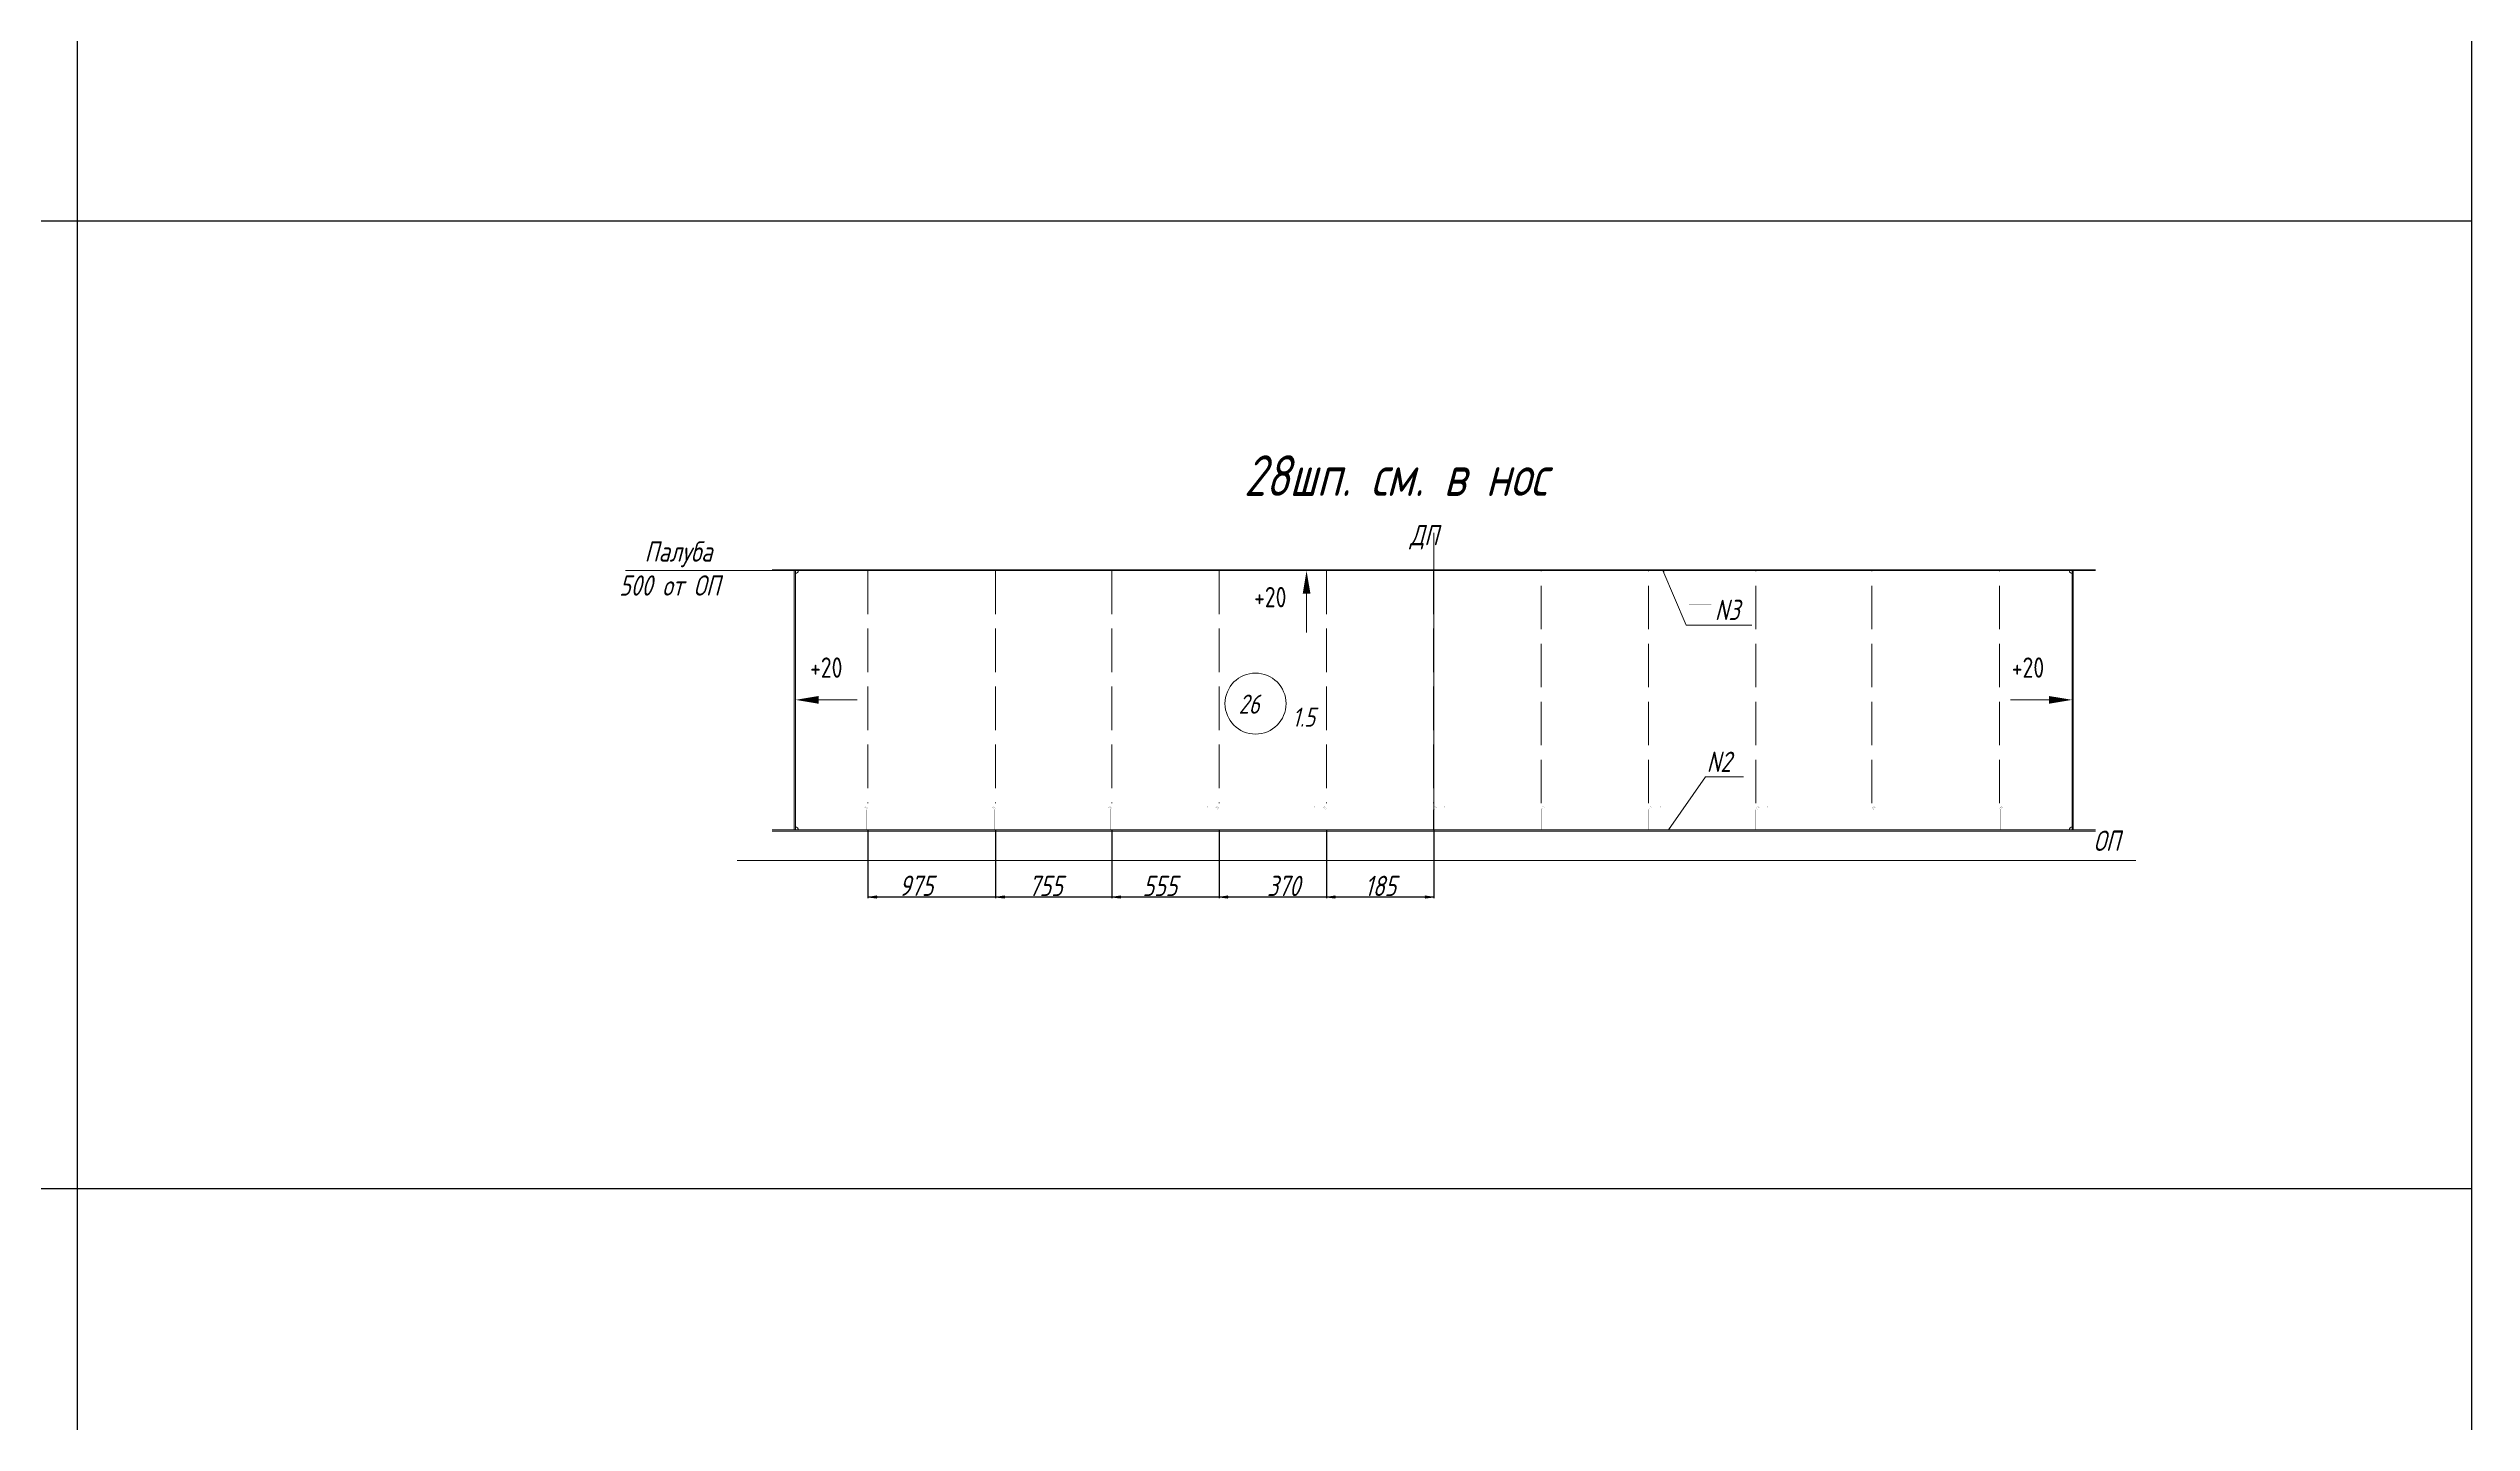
# Model space of a CAD drawing. Header units: millimetres. Extents: x 77380 to 135900, y -26587 to 17301.
# Drawn here: x 98312 to 102488, y -16172 to -13803 of the extents above; entities that cross this region are included whole.
import ezdxf

# ---------------------------------------------------------------- set-up
doc = ezdxf.new("R2010")
doc.units = ezdxf.units.MM
for name, pattern in [('K5LT32768', [0]), ('K5LT32772', [0]), ('K5LT32780', [0]), ('K5LT32786', [100, 75, -25]), ('K5LT32788', [340.2, 240, -50, 0.2, -50]), ('K5LT32789', [340.2, 240, -50, 0.2, -50]), ('K5LT32792', [0]), ('K5LT32831', [0]), ('K5LT32835', [0]), ('K5LT_THIN', [0])]:
    doc.linetypes.add(name, pattern=pattern)
doc.layers.add('4001', color=7, linetype='Continuous')
doc.layers.add('РАЗМЕРЫ', color=3, linetype='Continuous', lineweight=25)
doc.styles.add('KDIMTEXTSTYLE', font='GOST_AU.SHX', dxfattribs={"width": 0.96, "oblique": 15, "height": 5})
doc.styles.add('KTEXTSTYLE', font='GOST_AU.SHX', dxfattribs={"width": 0.96, "height": 5})
doc.dimstyles.new('KDIMSTYLE (1.00)', dxfattribs={"dimtxt": 5, "dimasz": 1, "dimexe": 2, "dimexo": 0, "dimgap": 1, "dimtad": 1, "dimtxsty": 'KDIMTEXTSTYLE', "dimsah": 1, "dimcen": 0, "dimdle": 1, "dimadec": 0, "dimazin": 0, "dimtfac": 0.667, "dimtmove": 0, "dimatfit": 3, "dimfxl": 1, "dimtvp": 1, "dimtolj": 1, "dimtzin": 0, "dimarcsym": 0})

# ---------------------------------------------------------------- blocks, each defined once
blk = doc.blocks.new('KDIMARROW_01')
blk.add_hatch(color=0).paths.add_polyline_path([(0, 0), (-15, 2), (-13.5, 0), (-15, -2)])
at = {"color": 0, "linetype": 'K5LT_THIN', "lineweight": 18}
for p, q in [((-13.5, 0), (-15, 2)), ((-15, 2), (0, 0)), ((0, 0), (-15, -2)), ((-15, -2), (-13.5, 0))]:
    blk.add_line(p, q, dxfattribs=at)
at = {"layer": '4001', "color": 0, "linetype": 'K5LT_THIN', "lineweight": 18}
blk.add_line((0, 0), (-1, 0), dxfattribs=at)
blk = doc.blocks.new('*D618')
at = {"layer": 'Defpoints', "color": 0}
for p in [(100514.4, -15149.7), (100699.4, -15149.7), (100514.4, -15266.2)]:
    blk.add_point(p, dxfattribs=at)
at = {"layer": 'РАЗМЕРЫ', "color": 0, "lineweight": -2}
for p, q in [((100514.4, -15149.7), (100514.4, -15268.2)), ((100699.4, -15149.7), (100699.4, -15268.2)), ((100698.4, -15266.2), (100515.4, -15266.2))]:
    blk.add_line(p, q, dxfattribs=at)
at = {"layer": 'РАЗМЕРЫ', "color": 0, "lineweight": -2, "rotation": 180}
blk.add_blockref('KDIMARROW_01', (100514.4, -15266.2), dxfattribs=at)
at = {"layer": 'РАЗМЕРЫ', "color": 0, "lineweight": -2}
blk.add_blockref('KDIMARROW_01', (100699.4, -15266.2), dxfattribs=at)
at = {"layer": 'РАЗМЕРЫ', "color": 7, "insert": (100607.4, -15247), "char_height": 5, "attachment_point": 5, "style": 'KDIMTEXTSTYLE'}
blk.add_mtext('\\A1;\\H35.0;\\W0.965;\\Q15;\\H35.0;\\W0.965;\\Q15;\\Q15;185', dxfattribs=at)
blk = doc.blocks.new('*D619')
at = {"layer": 'Defpoints', "color": 0}
for p in [(100329.4, -15149.7), (100329.4, -15266.2), (100699.4, -15268.9)]:
    blk.add_point(p, dxfattribs=at)
at = {"layer": 'РАЗМЕРЫ', "color": 0, "lineweight": -2}
for p, q in [((100329.4, -15149.7), (100329.4, -15268.2)), ((100698.4, -15266.2), (100330.4, -15266.2))]:
    blk.add_line(p, q, dxfattribs=at)
at = {"layer": 'РАЗМЕРЫ', "color": 0, "lineweight": -2, "rotation": 180}
blk.add_blockref('KDIMARROW_01', (100329.4, -15266.2), dxfattribs=at)
at = {"layer": 'РАЗМЕРЫ', "color": 0, "lineweight": -2}
blk.add_blockref('KDIMARROW_01', (100699.4, -15266.2), dxfattribs=at)
at = {"layer": 'РАЗМЕРЫ', "color": 7, "insert": (100440.4, -15247), "char_height": 5, "attachment_point": 5, "style": 'KDIMTEXTSTYLE'}
blk.add_mtext('\\A1;\\H35.0;\\W0.965;\\Q15;\\H35.0;\\W0.965;\\Q15;\\Q15;370', dxfattribs=at)
blk = doc.blocks.new('*D620')
at = {"layer": 'Defpoints', "color": 0}
for p in [(100144.4, -15149.7), (100699.4, -15189.3), (100144.4, -15266.2)]:
    blk.add_point(p, dxfattribs=at)
at = {"layer": 'РАЗМЕРЫ', "color": 0, "lineweight": -2}
for p, q in [((100144.4, -15149.7), (100144.4, -15268.2)), ((100698.4, -15266.2), (100145.4, -15266.2))]:
    blk.add_line(p, q, dxfattribs=at)
at = {"layer": 'РАЗМЕРЫ', "color": 0, "lineweight": -2, "rotation": 180}
blk.add_blockref('KDIMARROW_01', (100144.4, -15266.2), dxfattribs=at)
at = {"layer": 'РАЗМЕРЫ', "color": 0, "lineweight": -2}
blk.add_blockref('KDIMARROW_01', (100699.4, -15266.2), dxfattribs=at)
at = {"layer": 'РАЗМЕРЫ', "color": 7, "insert": (100227.4, -15247), "char_height": 5, "attachment_point": 5, "style": 'KDIMTEXTSTYLE'}
blk.add_mtext('\\A1;\\H35.0;\\W0.965;\\Q15;\\H35.0;\\W0.965;\\Q15;\\Q15;555', dxfattribs=at)
blk = doc.blocks.new('*D621')
at = {"layer": 'Defpoints', "color": 0}
for p in [(99944.4, -15149.7), (100699.4, -15189.3), (99944.4, -15266.2)]:
    blk.add_point(p, dxfattribs=at)
at = {"layer": 'РАЗМЕРЫ', "color": 0, "lineweight": -2}
for p, q in [((99944.4, -15149.7), (99944.4, -15268.2)), ((100698.4, -15266.2), (99945.4, -15266.2))]:
    blk.add_line(p, q, dxfattribs=at)
at = {"layer": 'РАЗМЕРЫ', "color": 0, "lineweight": -2, "rotation": 180}
blk.add_blockref('KDIMARROW_01', (99944.4, -15266.2), dxfattribs=at)
at = {"layer": 'РАЗМЕРЫ', "color": 0, "lineweight": -2}
blk.add_blockref('KDIMARROW_01', (100699.4, -15266.2), dxfattribs=at)
at = {"layer": 'РАЗМЕРЫ', "color": 7, "insert": (100030.4, -15247), "char_height": 5, "attachment_point": 5, "style": 'KDIMTEXTSTYLE'}
blk.add_mtext('\\A1;\\H35.0;\\W0.965;\\Q15;\\H35.0;\\W0.965;\\Q15;\\Q15;755', dxfattribs=at)
blk = doc.blocks.new('*D622')
at = {"layer": 'Defpoints', "color": 0}
for p in [(99724.4, -15149.7), (100699.4, -15189.3), (99724.4, -15266.2)]:
    blk.add_point(p, dxfattribs=at)
at = {"layer": 'РАЗМЕРЫ', "color": 0, "lineweight": -2}
for p, q in [((99724.4, -15149.7), (99724.4, -15268.2)), ((100698.4, -15266.2), (99725.4, -15266.2))]:
    blk.add_line(p, q, dxfattribs=at)
at = {"layer": 'РАЗМЕРЫ', "color": 0, "lineweight": -2, "rotation": 180}
blk.add_blockref('KDIMARROW_01', (99724.4, -15266.2), dxfattribs=at)
at = {"layer": 'РАЗМЕРЫ', "color": 0, "lineweight": -2}
blk.add_blockref('KDIMARROW_01', (100699.4, -15266.2), dxfattribs=at)
at = {"layer": 'РАЗМЕРЫ', "color": 7, "insert": (99807.4, -15246.7), "char_height": 5, "attachment_point": 5, "style": 'KDIMTEXTSTYLE'}
blk.add_mtext('\\A1;\\H35.0;\\W0.965;\\Q15;\\H35.0;\\W0.965;\\Q15;\\Q15;975', dxfattribs=at)
blk = doc.blocks.new('U97')
blk.add_hatch(color=7).paths.add_polyline_path([(126624, 15122), (126624, 15135.3), (126664, 15128.7)])
at = {"color": 7, "linetype": 'K5LT32831', "lineweight": 9}
blk.add_line((126624, 15128.7), (126557.5, 15128.7), dxfattribs=at)
blk = doc.blocks.new('U98')
blk.add_hatch(color=7).paths.add_polyline_path([(125351.5, 15311.5), (125338.1, 15311.5), (125344.8, 15351.5)])
at = {"color": 7, "linetype": 'K5LT32831', "lineweight": 9}
blk.add_line((125344.8, 15311.5), (125344.8, 15245), dxfattribs=at)
blk = doc.blocks.new('U99')
blk.add_hatch(color=7).paths.add_polyline_path([(124504, 15122), (124504, 15135.3), (124464, 15128.7)])
at = {"color": 7, "linetype": 'K5LT32831', "lineweight": 9}
blk.add_line((124504, 15128.7), (124570.6, 15128.7), dxfattribs=at)
blk = doc.blocks.new('U110')
at = {"color": 7, "linetype": 'K5LT_THIN', "lineweight": 18}
for p, q in [((125958.8, 15351.5), (125960.4, 15347.8)), ((125999, 15257.6), (125958.8, 15351.5))]:
    blk.add_line(p, q, dxfattribs=at)
at = {"color": 7, "linetype": 'K5LT32835', "lineweight": 18}
for p, q in [((125958.9, 15351.5), (125958.9, 15351.5)), ((125958.9, 15351.5), (125958.9, 15351.4)), ((125958.9, 15351.4), (125958.9, 15351.4)), ((125958.9, 15351.4), (125958.9, 15351.4)), ((125959, 15351.3), (125958.9, 15351.3)), ((125959, 15351.3), (125958.9, 15351.3)), ((125959, 15351.3), (125959, 15351.2)), ((125959.1, 15351.1), (125959, 15351.2)), ((125959.1, 15351.2), (125959, 15351.2)), ((125959.1, 15351.2), (125959, 15351.1)), ((125959.2, 15351), (125959, 15351.1)), ((125959.1, 15351.1), (125959.1, 15350.9)), ((125959.1, 15351.1), (125959.1, 15351)), ((125959.3, 15350.9), (125959.1, 15351)), ((125959.2, 15351), (125959.1, 15350.9)), ((125959.3, 15350.8), (125959.1, 15350.9)), ((125959.4, 15350.7), (125959.1, 15350.8)), ((125959.2, 15351), (125959.2, 15350.8)), ((125959.3, 15350.9), (125959.2, 15350.7)), ((125959.3, 15350.8), (125959.2, 15350.6)), ((125959.5, 15350.5), (125959.2, 15350.7)), ((125959.5, 15350.6), (125959.2, 15350.7)), ((125959.6, 15350.4), (125959.2, 15350.6)), ((125959.4, 15350.8), (125959.3, 15350.5)), ((125959.4, 15350.7), (125959.3, 15350.4)), ((125959.4, 15350.6), (125959.3, 15350.4)), ((125959.6, 15350.3), (125959.3, 15350.5)), ((125959.7, 15350.2), (125959.3, 15350.4)), ((125959.5, 15350.6), (125959.4, 15350.3)), ((125959.5, 15350.5), (125959.4, 15350.2)), ((125959.6, 15350.4), (125959.4, 15350.1)), ((125959.8, 15350.2), (125959.4, 15350.3)), ((125959.9, 15350), (125959.4, 15350.2)), ((125959.8, 15350.1), (125959.4, 15350.2)), ((125959.6, 15350.4), (125959.5, 15350)), ((125959.7, 15350.3), (125959.5, 15349.9)), ((125959.7, 15350.3), (125959.5, 15349.9)), ((125960, 15349.9), (125959.5, 15350.1)), ((125960, 15349.8), (125959.5, 15350)), ((125960.1, 15349.7), (125959.5, 15349.9)), ((125959.7, 15350.2), (125959.6, 15349.8)), ((125959.8, 15350.1), (125959.6, 15349.7)), ((125960.2, 15349.6), (125959.6, 15349.8)), ((125960.3, 15349.4), (125959.6, 15349.7)), ((125960.2, 15349.5), (125959.6, 15349.7)), ((125959.8, 15350.1), (125959.7, 15349.6)), ((125959.9, 15350), (125959.7, 15349.5)), ((125959.9, 15349.9), (125959.7, 15349.5)), ((125960.4, 15349.3), (125959.7, 15349.6)), ((125960.4, 15349.2), (125959.7, 15349.5)), ((125960.5, 15349.1), (125959.7, 15349.4)), ((125960, 15349.9), (125959.8, 15349.4)), ((125960.1, 15349.8), (125959.8, 15349.2)), ((125960, 15349.8), (125959.8, 15349.3)), ((125960.5, 15349), (125959.8, 15349.3)), ((125960.6, 15349), (125959.8, 15349.3)), ((125960.4, 15348.9), (125959.8, 15349.2)), ((125960.1, 15349.7), (125959.9, 15349.1)), ((125960.2, 15349.6), (125959.9, 15349)), ((125960.1, 15349.6), (125959.9, 15349)), ((125960.4, 15348.9), (125959.9, 15349.1)), ((125960.3, 15348.9), (125959.9, 15349)), ((125960.2, 15349.5), (125960, 15348.9)), ((125960.3, 15349.4), (125960, 15348.8)), ((125960.2, 15348.8), (125960, 15348.9)), ((125960, 15348.8), (125960, 15348.8)), ((125960.1, 15348.8), (125960, 15348.8)), ((125960.3, 15349.4), (125960.1, 15348.8)), ((125960.4, 15349.3), (125960.1, 15348.8)), ((125960.4, 15349.3), (125960.2, 15348.8)), ((125960.4, 15349.2), (125960.3, 15348.9)), ((125960.5, 15349.1), (125960.4, 15348.9)), ((125960.5, 15349.1), (125960.5, 15349)), ((125960.6, 15349), (125960.6, 15349))]:
    blk.add_line(p, q, dxfattribs=at)
at = {"color": 7, "linetype": 'K5LT32835', "const_width": 0.18}
blk.add_lwpolyline([(125960, 15348.8), (125958.8, 15351.5), (125960.6, 15349)], close=True, dxfattribs=at)
blk = doc.blocks.new('U133')
at = {"color": 7, "linetype": 'K5LT_THIN', "lineweight": 18}
for p, q in [((126032.2, 14995.8), (125968.7, 14904.5)), ((125968.7, 14904.5), (125971, 14907.7))]:
    blk.add_line(p, q, dxfattribs=at)
at = {"color": 7, "linetype": 'K5LT32835', "lineweight": 18}
for p, q in [((125969.2, 14905.6), (125969.6, 14905.6)), ((125969.3, 14905.9), (125969.8, 14905.9)), ((125969.3, 14905.8), (125969.7, 14905.9)), ((125969.3, 14905.8), (125969.4, 14905.4)), ((125969.3, 14905.7), (125969.7, 14905.8)), ((125969.3, 14905.7), (125969.3, 14905.3)), ((125969.3, 14905.6), (125969.6, 14905.7)), ((125969.4, 14906.1), (125969.5, 14905.6)), ((125969.4, 14906.1), (125969.9, 14906.1)), ((125969.4, 14906), (125969.9, 14906.1)), ((125969.4, 14906), (125969.5, 14905.5)), ((125969.4, 14905.9), (125969.8, 14906)), ((125969.4, 14905.9), (125969.4, 14905.4)), ((125969.5, 14906.3), (125970.1, 14906.4)), ((125969.5, 14906.3), (125969.6, 14905.7)), ((125969.5, 14906.2), (125970, 14906.3)), ((125969.5, 14906.2), (125969.6, 14905.7)), ((125969.5, 14906.1), (125970, 14906.2)), ((125969.6, 14906.5), (125970.2, 14906.6)), ((125969.6, 14906.5), (125969.7, 14905.9)), ((125969.6, 14906.4), (125970.2, 14906.5)), ((125969.6, 14906.4), (125969.7, 14905.8)), ((125969.6, 14906.3), (125970.1, 14906.4)), ((125969.7, 14906.8), (125970.4, 14906.9)), ((125969.7, 14906.7), (125970.4, 14906.8)), ((125969.7, 14906.7), (125969.8, 14906)), ((125969.7, 14906.6), (125970.3, 14906.7)), ((125969.7, 14906.6), (125970.3, 14906.7)), ((125969.7, 14906.6), (125969.8, 14906)), ((125969.8, 14907), (125970.3, 14907)), ((125969.8, 14906.9), (125970.3, 14907)), ((125969.8, 14906.9), (125969.9, 14906.2)), ((125969.8, 14906.8), (125970.4, 14906.9)), ((125969.8, 14906.8), (125969.9, 14906.1)), ((125969.9, 14907.2), (125970.1, 14906.4)), ((125969.9, 14907.2), (125970, 14907.2)), ((125969.9, 14907.1), (125970.1, 14907.2)), ((125969.9, 14907.1), (125970, 14906.3)), ((125969.9, 14907), (125970.2, 14907.1)), ((125969.9, 14907), (125970, 14906.3)), ((125970, 14907.3), (125970, 14907.3)), ((125970, 14907.2), (125970.1, 14906.5)), ((125970.1, 14907.2), (125970.2, 14906.5)), ((125970.2, 14907.1), (125970.3, 14906.7)), ((125970.2, 14907.1), (125970.2, 14906.6)), ((125970.3, 14907), (125970.3, 14906.8)), ((125970.4, 14907), (125970.4, 14906.8)), ((125970.5, 14906.9), (125970.5, 14906.9)), ((125968.8, 14904.7), (125968.9, 14904.7)), ((125968.8, 14904.6), (125968.8, 14904.6)), ((125968.8, 14904.6), (125968.8, 14904.6)), ((125968.8, 14904.5), (125968.8, 14904.5)), ((125968.8, 14904.5), (125968.8, 14904.5)), ((125968.9, 14904.9), (125969, 14904.8)), ((125968.9, 14904.9), (125969, 14904.9)), ((125968.9, 14904.8), (125968.9, 14904.7)), ((125968.9, 14904.8), (125969, 14904.8)), ((125968.9, 14904.7), (125968.9, 14904.6)), ((125968.9, 14904.7), (125968.9, 14904.7)), ((125969, 14905.2), (125969.2, 14905.2)), ((125969, 14905.1), (125969.1, 14904.9)), ((125969, 14905.1), (125969.2, 14905.1)), ((125969, 14905), (125969, 14904.9)), ((125969, 14905), (125969.1, 14905)), ((125969, 14904.9), (125969.1, 14905)), ((125969.1, 14905.4), (125969.4, 14905.4)), ((125969.1, 14905.3), (125969.2, 14905.1)), ((125969.1, 14905.3), (125969.4, 14905.3)), ((125969.1, 14905.2), (125969.3, 14905.3)), ((125969.1, 14905.2), (125969.1, 14905)), ((125969.2, 14905.5), (125969.5, 14905.6)), ((125969.2, 14905.5), (125969.3, 14905.2)), ((125969.2, 14905.4), (125969.5, 14905.5)), ((125969.2, 14905.4), (125969.2, 14905.1))]:
    blk.add_line(p, q, dxfattribs=at)
at = {"color": 7, "linetype": 'K5LT32835', "const_width": 0.18}
blk.add_lwpolyline([(125970.5, 14906.9), (125968.7, 14904.5), (125970, 14907.3)], close=True, dxfattribs=at)

msp = doc.modelspace()

# ---------------------------------------------------------------- linework, layer by layer
at = {"color": 6}
for p, q in [((98362.304, -25985.734), (98362.304, -6183.971)), ((94137.059, -14100.665), (102487.549, -14100.665)), ((94137.059, -15768.832), (102487.549, -15768.832))]:
    msp.add_line(p, q, dxfattribs=at)
at = {"color": 1, "linetype": 'K5LT32772', "lineweight": 18, "true_color": 0xff0000}
for p, q in [((100699.391, -14638.052), (100699.391, -15203.433)), ((99499.053, -15203.433), (101908.917, -15203.433))]:
    msp.add_line(p, q, dxfattribs=at)
at = {"color": 7, "linetype": 'K5LT32780', "lineweight": 18}
for p, q in [((99306.657, -14703.433), (99559.392, -14703.433)), ((101134.337, -14797.301), (101247.343, -14797.301)), ((101167.579, -15059.124), (101233.297, -15059.124))]:
    msp.add_line(p, q, dxfattribs=at)
at = {"color": 3, "linetype": 'K5LT32768', "lineweight": 18, "true_color": 0x00ff00}
for p, q in [((101839.39, -14701.933), (99559.392, -14701.933)), ((101839.39, -14703.433), (99559.392, -14703.433)), ((99559.392, -14703.433), (99703.39, -14703.433)), ((99597.391, -15150.491), (99597.391, -14703.433)), ((99599.391, -14703.433), (101799.391, -14703.433)), ((99599.391, -15150.491), (99599.391, -14703.433)), ((99599.391, -15150.491), (99599.391, -14703.433)), ((101695.392, -14703.433), (101839.39, -14703.433)), ((101799.391, -14703.433), (101799.391, -15150.491)), ((101799.391, -15150.491), (101799.391, -14703.433)), ((101801.391, -15150.491), (101801.391, -14703.433)), ((101839.39, -15150.491), (99559.392, -15150.491)), ((101839.39, -15152.754), (99559.392, -15152.754)), ((101799.391, -15150.491), (99599.391, -15150.491))]:
    msp.add_line(p, q, dxfattribs=at)
at = {"color": 3, "linetype": 'K5LT32789', "lineweight": 18, "true_color": 0x00ff00}
msp.add_line((101839.39, -14703.433), (99559.392, -14703.433), dxfattribs=at)
at = {"color": 1, "linetype": 'K5LT32786', "lineweight": 18, "true_color": 0xff0000}
for p, q in [((99724.391, -14703.433), (99724.391, -15104.437)), ((99944.391, -14703.433), (99944.391, -15104.437)), ((100144.391, -14703.433), (100144.391, -15104.437)), ((100329.391, -14703.433), (100329.391, -15104.437)), ((100514.39, -14703.433), (100514.39, -15104.437)), ((100698.64, -14703.433), (100698.64, -15104.437)), ((100884.392, -15104.437), (100884.392, -14703.433)), ((101069.391, -15104.437), (101069.391, -14703.433)), ((101254.391, -15104.437), (101254.391, -14703.433)), ((101454.391, -15104.437), (101454.391, -14703.433)), ((101674.391, -15104.437), (101674.391, -14703.433))]:
    msp.add_line(p, q, dxfattribs=at)
at = {"color": 1, "linetype": 'K5LT32788', "lineweight": 18, "true_color": 0xff0000}
msp.add_line((101908.917, -15203.433), (99499.053, -15203.433), dxfattribs=at)
at = {"color": 6}
msp.add_lwpolyline([(94137.059, -6183.971), (102487.549, -6183.971), (102487.549, -25985.734), (94137.059, -25985.734)], close=True, dxfattribs=at)
at = {"color": 7, "linetype": 'K5LT32780', "const_width": 0.18}
msp.add_lwpolyline([(101140.526, -14781.623), (101177.684, -14781.623), (101177.684, -14761.232), (101139.069, -14761.232)], dxfattribs=at)
at = {"color": 5, "linetype": 'K5LT32792', "true_color": 0x0000ff, "const_width": 0.18}
for points in [[(99704.391, -15111.697), (99718.391, -15111.697, -0.41421356), (99722.391, -15115.697), (99722.391, -15149.697), (99724.391, -15149.697), (99724.391, -15115.697, 0.41421356), (99718.391, -15109.697), (99704.391, -15109.697)], [(99924.391, -15111.697), (99938.391, -15111.697, -0.41421356), (99942.391, -15115.697), (99942.391, -15149.697), (99944.391, -15149.697), (99944.391, -15115.697, 0.41421356), (99938.391, -15109.697), (99924.391, -15109.697)], [(100124.391, -15111.697), (100138.391, -15111.697, -0.41421356), (100142.391, -15115.697), (100142.391, -15149.697), (100144.391, -15149.697), (100144.391, -15115.697, 0.41421356), (100138.391, -15109.697), (100124.391, -15109.697)], [(100309.391, -15111.697), (100323.391, -15111.697, -0.41421356), (100327.391, -15115.697), (100327.391, -15149.697), (100329.391, -15149.697), (100329.391, -15115.697, 0.41421356), (100323.391, -15109.697), (100309.391, -15109.697)], [(100494.39, -15111.697), (100508.39, -15111.697, -0.41421356), (100512.39, -15115.697), (100512.39, -15149.697), (100514.39, -15149.697), (100514.39, -15115.697, 0.41421356), (100508.39, -15109.697), (100494.39, -15109.697)], [(100718.392, -15111.697), (100704.392, -15111.697, 0.41421356), (100700.392, -15115.697), (100700.392, -15149.697), (100698.392, -15149.697), (100698.392, -15115.697, -0.41421356), (100704.392, -15109.697), (100718.392, -15109.697)], [(100904.392, -15111.697), (100890.392, -15111.697, 0.41421356), (100886.392, -15115.697), (100886.392, -15149.697), (100884.392, -15149.697), (100884.392, -15115.697, -0.41421356), (100890.392, -15109.697), (100904.392, -15109.697)], [(101089.391, -15111.697), (101075.391, -15111.697, 0.41421356), (101071.391, -15115.697), (101071.391, -15149.697), (101069.391, -15149.697), (101069.391, -15115.697, -0.41421356), (101075.391, -15109.697), (101089.391, -15109.697)], [(101274.391, -15111.697), (101260.391, -15111.697, 0.41421356), (101256.391, -15115.697), (101256.391, -15149.697), (101254.391, -15149.697), (101254.391, -15115.697, -0.41421356), (101260.391, -15109.697), (101274.391, -15109.697)], [(101474.391, -15111.697), (101460.391, -15111.697, 0.41421356), (101456.391, -15115.697), (101456.391, -15149.697), (101454.391, -15149.697), (101454.391, -15115.697, -0.41421356), (101460.391, -15109.697), (101474.391, -15109.697)], [(101694.391, -15111.697), (101680.391, -15111.697, 0.41421356), (101676.391, -15115.697), (101676.391, -15149.697), (101674.391, -15149.697), (101674.391, -15115.697, -0.41421356), (101680.391, -15109.697), (101694.391, -15109.697)]]:
    msp.add_lwpolyline(points, format="xyb", close=True, dxfattribs=at)
at = {"color": 1, "linetype": 'K5LT32772', "lineweight": 18, "true_color": 0xff0000}
msp.add_circle((100392.193, -14932.652), 52.603, dxfattribs=at)
at = {"color": 3, "linetype": 'K5LT32768', "lineweight": 18, "true_color": 0x00ff00}
for centre, start, end in [((99599.391, -14703.433), 270.002472, 359.997528), ((101799.391, -14703.433), 180.002472, 269.997528), ((99599.391, -15150.491), 0.002472, 89.997528), ((101799.391, -15150.491), 90.002472, 179.997528)]:
    msp.add_arc(centre, 5.001, start, end, dxfattribs=at)

# ---------------------------------------------------------------- block references
for name in ['U98', 'U110', 'U99', 'U97', 'U133']:
    msp.add_blockref(name, (-24864.645, -30054.946))

# ---------------------------------------------------------------- texts
at = {"color": 7, "char_height": 2.5, "attachment_point": 1, "style": 'KTEXTSTYLE'}
for s, insert in [('\\H3.5;\\W0.965;\\Q15;\\Q15;\\H70.00;28шп. см. в нос', (100372.228, -14504.698)), ('\\H3.5;\\W0.965;\\Q15;\\Q15;\\H35.00;Палуба', (99339.34, -14653.027)), ('\\H3.5;\\W0.965;\\Q15;\\Q15;\\H35.00;ДП', (100658.262, -14624.805)), ('\\H3.5;\\W0.965;\\Q15;\\Q15;\\H35.00;500 от ОП', (99295.558, -14711.638)), ('\\H3.5;\\W0.965;\\Q15;\\Q0;\\H35.00;+20', (100389.733, -14731.641)), ('\\H3.5;\\W0.965;\\Q15;\\Q15;\\H35.00;N3', (101183.633, -14753.734)), ('\\H3.5;\\W0.965;\\Q15;\\Q0;\\H35.00;+20', (99624.673, -14853.108)), ('\\H3.5;\\W0.965;\\Q15;\\Q0;\\H35.00;+20', (101695.395, -14853.108)), ('\\H3.5;\\W0.965;\\Q15;\\Q15;\\H33.00;{\\c255;26}', (100363.027, -14917.152)), ('\\H3.5;\\W0.965;\\Q15;\\Q15;\\H33.00;{\\c255;1.5}', (100455.598, -14939.574)), ('\\H3.5;\\W0.965;\\Q15;\\Q15;\\H35.00;N2', (101169.588, -15015.556)), ('\\H3.5;\\W0.965;\\Q15;\\Q15;\\H35.00;ОП', (101836.06, -15151.672))]:
    msp.add_mtext(s, dxfattribs=dict(at, insert=insert))

# ---------------------------------------------------------------- dimensions: what is measured, and where the dimension line sits
at = {"layer": 'РАЗМЕРЫ', "color": 7}
for base, p1, p2, text, override, picture, middle in [((99724.391, -15266.21), (100699.391, -15189.33), (99724.391, -15149.697), '\\H35.0;\\W0.965;\\Q15;\\H35.0;\\W0.965;\\Q15;\\Q15;975', {"dimscale": 1, "dimexo": 0, "dimblk1": 'KDIMARROW_01', "dimblk2": 'KDIMARROW_01', "dimse1": 1, "dimse2": 0, "dimclrt": 7, "dimtolj": 1}, '*D622', (99807.391, -15266.21)), ((99944.391, -15266.21), (100699.391, -15189.33), (99944.391, -15149.697), '\\H35.0;\\W0.965;\\Q15;\\H35.0;\\W0.965;\\Q15;\\Q15;755', {"dimscale": 1, "dimexo": 0, "dimblk1": 'KDIMARROW_01', "dimblk2": 'KDIMARROW_01', "dimse1": 1, "dimse2": 0, "dimclrt": 7, "dimtolj": 1}, '*D621', (100030.391, -15266.21)), ((100144.391, -15266.21), (100699.391, -15189.33), (100144.391, -15149.697), '\\H35.0;\\W0.965;\\Q15;\\H35.0;\\W0.965;\\Q15;\\Q15;555', {"dimscale": 1, "dimexo": 0, "dimblk1": 'KDIMARROW_01', "dimblk2": 'KDIMARROW_01', "dimse1": 1, "dimse2": 0, "dimclrt": 7, "dimtolj": 1}, '*D620', (100227.391, -15266.21)), ((100329.391, -15266.21), (100699.391, -15268.897), (100329.391, -15149.697), '\\H35.0;\\W0.965;\\Q15;\\H35.0;\\W0.965;\\Q15;\\Q15;370', {"dimscale": 1, "dimexo": 0, "dimblk1": 'KDIMARROW_01', "dimblk2": 'KDIMARROW_01', "dimse1": 1, "dimse2": 0, "dimclrt": 7, "dimtolj": 1}, '*D619', (100440.391, -15266.21)), ((100514.39, -15266.21), (100699.391, -15149.697), (100514.39, -15149.697), '\\H35.0;\\W0.965;\\Q15;\\H35.0;\\W0.965;\\Q15;\\Q15;185', {"dimscale": 1, "dimexo": 0, "dimblk1": 'KDIMARROW_01', "dimblk2": 'KDIMARROW_01', "dimse1": 0, "dimse2": 0, "dimclrt": 7, "dimtolj": 1}, '*D618', (100607.39, -15266.21))]:
    dim = msp.add_linear_dim(base=base, p1=p1, p2=p2, text=text, dimstyle='KDIMSTYLE (1.00)', override=override, dxfattribs=at)
    dim.commit()
    dim.dimension.update_dxf_attribs({"geometry": picture, "text_midpoint": middle, "dimtype": 160})

doc.saveas('drawing.dxf')
